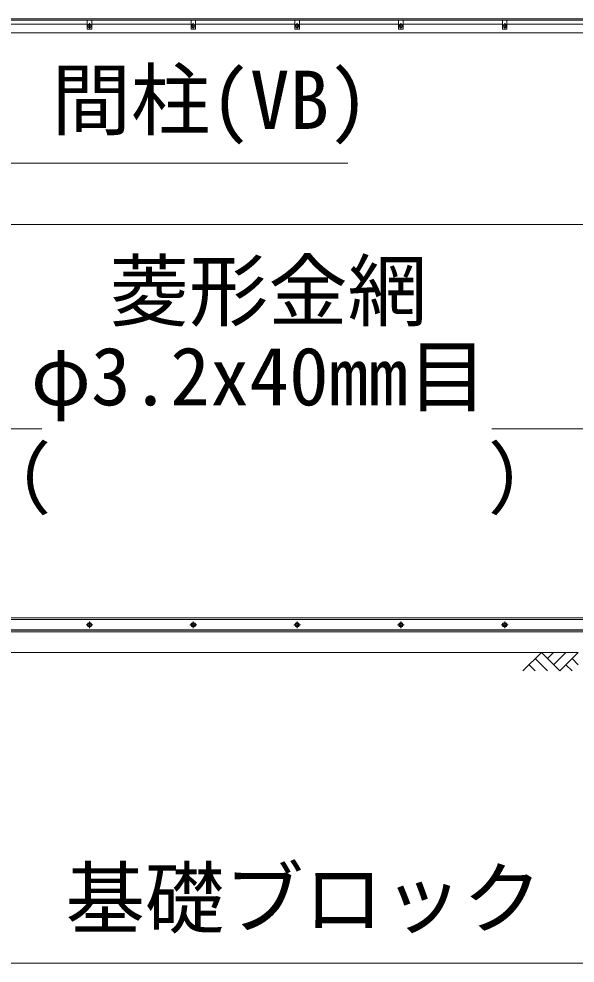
# Model space of a CAD drawing. Units: millimetres at full size; details may follow other scales. Extents: x -14700 to 14700, y -10395 to 10395.
# Drawn here: x -3361 to -1753, y -2255 to 473 of the extents above; entities that cross this region are included whole.
import ezdxf
from ezdxf.enums import TextEntityAlignment as Align

# ---------------------------------------------------------------- set-up
doc = ezdxf.new("R2010")
doc.units = ezdxf.units.MM
doc.header["$LTSCALE"] = 40
doc.linetypes.add('USER1', pattern=[50.8, 31.75, -6.35, 6.35, -6.35])
for name, color, linetype, lineweight in [('0-0_D-STR1', 1, 'Continuous', 18), ('0-1_D-BMK', 2, 'USER1', 13), ('0-2_D-STR3', 3, 'Continuous', 13), ('0-4_D-BGD', 7, 'Continuous', 18), ('0-5_D-DCR-HCH', 7, 'Continuous', 13), ('0-9_D-STR-TXT', 7, 'Continuous', 13)]:
    doc.layers.add(name, color=color, linetype=linetype, lineweight=lineweight)
doc.styles.add('ＭＳ ゴシック', font='')
doc.styles.get('ＭＳ ゴシック').set_extended_font_data('MS Gothic')

msp = doc.modelspace()

# ---------------------------------------------------------------- linework, layer by layer
at = {"layer": '0-0_D-STR1'}
for p, q in [((-11719.24, 472.52), (1155.76, 472.52)), ((-11719.24, 468.52), (1155.76, 468.52)), ((-3613.95, 432.52), (-1674.53, 432.52)), ((-3613.9, -1257.48), (-1674.58, -1257.48)), ((-11719.24, -1293.48), (1155.76, -1293.48)), ((-11719.24, -1297.48), (1155.76, -1297.48))]:
    msp.add_line(p, q, dxfattribs=at)
at = {"layer": '0-1_D-BMK'}
for p, q in [((-3164.18, 452.52), (-3149.3, 452.52)), ((-3156.74, 459.96), (-3156.74, 445.08)), ((-2864.18, 452.52), (-2849.3, 452.52)), ((-2856.74, 459.96), (-2856.74, 445.08)), ((-2564.18, 452.52), (-2549.3, 452.52)), ((-2556.74, 459.96), (-2556.74, 445.08)), ((-2264.18, 452.52), (-2249.3, 452.52)), ((-2256.74, 459.96), (-2256.74, 445.08)), ((-1964.18, 452.52), (-1949.3, 452.52)), ((-1956.74, 459.96), (-1956.74, 445.08)), ((-3147.07, -1277.48), (-3166.41, -1277.48)), ((-3156.74, -1267.81), (-3156.74, -1287.15)), ((-2847.07, -1277.48), (-2866.41, -1277.48)), ((-2856.74, -1267.81), (-2856.74, -1287.15)), ((-2547.07, -1277.48), (-2566.41, -1277.48)), ((-2556.74, -1267.81), (-2556.74, -1287.15)), ((-2247.07, -1277.48), (-2266.41, -1277.48)), ((-2256.74, -1267.81), (-2256.74, -1287.15)), ((-1947.07, -1277.48), (-1966.41, -1277.48)), ((-1956.74, -1267.81), (-1956.74, -1287.15))]:
    msp.add_line(p, q, dxfattribs=at)
at = {"layer": '0-2_D-STR3'}
for p, q in [((-3163.24, 468.52), (-3163.24, 442.52)), ((-3150.24, 468.52), (-3163.24, 468.52)), ((-3150.24, 468.52), (-3150.24, 442.52)), ((-2863.24, 468.52), (-2863.24, 442.52)), ((-2850.24, 468.52), (-2863.24, 468.52)), ((-2850.24, 468.52), (-2850.24, 442.52)), ((-2563.24, 468.52), (-2563.24, 442.52)), ((-2550.24, 468.52), (-2563.24, 468.52)), ((-2550.24, 468.52), (-2550.24, 442.52)), ((-2263.24, 468.52), (-2263.24, 442.52)), ((-2250.24, 468.52), (-2263.24, 468.52)), ((-2250.24, 468.52), (-2250.24, 442.52)), ((-1963.24, 468.52), (-1963.24, 442.52)), ((-1950.24, 468.52), (-1963.24, 468.52)), ((-1950.24, 468.52), (-1950.24, 442.52)), ((-3450.24, 457.52), (-3163.24, 457.52)), ((-3150.24, 442.52), (-3163.24, 442.52)), ((-3150.24, 457.52), (-2863.24, 457.52)), ((-2850.24, 442.52), (-2863.24, 442.52)), ((-2850.24, 457.52), (-2563.24, 457.52)), ((-2550.24, 442.52), (-2563.24, 442.52)), ((-2550.24, 457.52), (-2263.24, 457.52)), ((-2250.24, 442.52), (-2263.24, 442.52)), ((-2250.24, 457.52), (-1963.24, 457.52)), ((-1950.24, 442.52), (-1963.24, 442.52)), ((-1950.24, 457.52), (-1363.24, 457.52)), ((1152.63, -121.48), (-11627.04, -121.48)), ((-3294.24, -711.48), (-11627.04, -711.48)), ((1152.63, -711.48), (-1994.24, -711.48)), ((-3614.08, -1262.48), (-1674.4, -1262.48)), ((-11719.24, -1292.48), (1155.76, -1292.48))]:
    msp.add_line(p, q, dxfattribs=at)
for points in [[(-3156.74, 458.27), (-3161.72, 455.4), (-3161.72, 449.65), (-3156.74, 446.77), (-3151.76, 449.65), (-3151.76, 455.4)], [(-2856.74, 458.27), (-2861.72, 455.4), (-2861.72, 449.65), (-2856.74, 446.77), (-2851.76, 449.65), (-2851.76, 455.4)], [(-2556.74, 458.27), (-2561.72, 455.4), (-2561.72, 449.65), (-2556.74, 446.77), (-2551.76, 449.65), (-2551.76, 455.4)], [(-2256.74, 458.27), (-2261.72, 455.4), (-2261.72, 449.65), (-2256.74, 446.77), (-2251.76, 449.65), (-2251.76, 455.4)], [(-1956.74, 458.27), (-1961.72, 455.4), (-1961.72, 449.65), (-1956.74, 446.77), (-1951.76, 449.65), (-1951.76, 455.4)], [(-3156.74, -1271.73), (-3161.72, -1274.6), (-3161.72, -1280.35), (-3156.74, -1283.23), (-3151.76, -1280.35), (-3151.76, -1274.6)], [(-2856.74, -1271.73), (-2861.72, -1274.6), (-2861.72, -1280.35), (-2856.74, -1283.23), (-2851.76, -1280.35), (-2851.76, -1274.6)], [(-2556.74, -1271.73), (-2561.72, -1274.6), (-2561.72, -1280.35), (-2556.74, -1283.23), (-2551.76, -1280.35), (-2551.76, -1274.6)], [(-2256.74, -1271.73), (-2261.72, -1274.6), (-2261.72, -1280.35), (-2256.74, -1283.23), (-2251.76, -1280.35), (-2251.76, -1274.6)], [(-1956.74, -1271.73), (-1961.72, -1274.6), (-1961.72, -1280.35), (-1956.74, -1283.23), (-1951.76, -1280.35), (-1951.76, -1274.6)]]:
    msp.add_lwpolyline(points, close=True, dxfattribs=at)
for centre, radius in [((-3156.74, 452.52), 4.98), ((-2856.74, 452.52), 4.98), ((-2556.74, 452.52), 4.98), ((-2256.74, 452.52), 4.98), ((-1956.74, 452.52), 4.98), ((-3156.74, -1277.48), 6.5), ((-3156.74, -1277.48), 4.98), ((-2856.74, -1277.48), 6.5), ((-2856.74, -1277.48), 4.98), ((-2556.74, -1277.48), 6.5), ((-2556.74, -1277.48), 4.98), ((-2256.74, -1277.48), 6.5), ((-2256.74, -1277.48), 4.98), ((-1956.74, -1277.48), 6.5), ((-1956.74, -1277.48), 4.98)]:
    msp.add_circle(centre, radius, dxfattribs=at)
at = {"layer": '0-4_D-BGD'}
msp.add_line((-3544.24, -1357.48), (-1744.24, -1357.48), dxfattribs=at)
at = {"layer": '0-5_D-DCR-HCH'}
for p, q in [((-1850.66, -1357.48), (-1903.87, -1410.69)), ((-1850.66, -1357.48), (-1797.45, -1410.69)), ((-1832.93, -1375.22), (-1815.19, -1357.48)), ((-1815.19, -1392.95), (-1779.71, -1357.48)), ((-1797.45, -1410.69), (-1744.24, -1357.48)), ((-1868.4, -1375.22), (-1832.76, -1410.69)), ((-1761.98, -1375.22), (-1744.24, -1392.87)), ((-1886.14, -1392.95), (-1868.32, -1410.69)), ((-1779.71, -1392.95), (-1761.89, -1410.69))]:
    msp.add_line(p, q, dxfattribs=at)
at = {"layer": '0-9_D-STR-TXT'}
msp.add_line((-2410.34, 55.67), (-3614.75, 55.67), dxfattribs=at)
msp.add_lwpolyline([(-506.13, -2254.84), (-3411.52, -2254.84), (-3606.67, -1779.33)], dxfattribs=at)

# ---------------------------------------------------------------- texts
at = {"layer": '0-9_D-STR-TXT', "style": 'ＭＳ ゴシック'}
for s, p in [('間柱(VB)', (-3266.69, 104.16)), ('菱形金網', (-3099.06, -447.63)), ('φ3.2x40mm目', (-3326.47, -694.16)), ('（\u3000\u3000   \u3000\u3000）', (-3497.03, -989.8)), ('基礎ブロック 200x200x450', (-3226.18, -2201.9))]:
    msp.add_text(s, height=168.3, dxfattribs=at).set_placement(p, align=Align.BOTTOM_LEFT)

doc.saveas('drawing.dxf')
